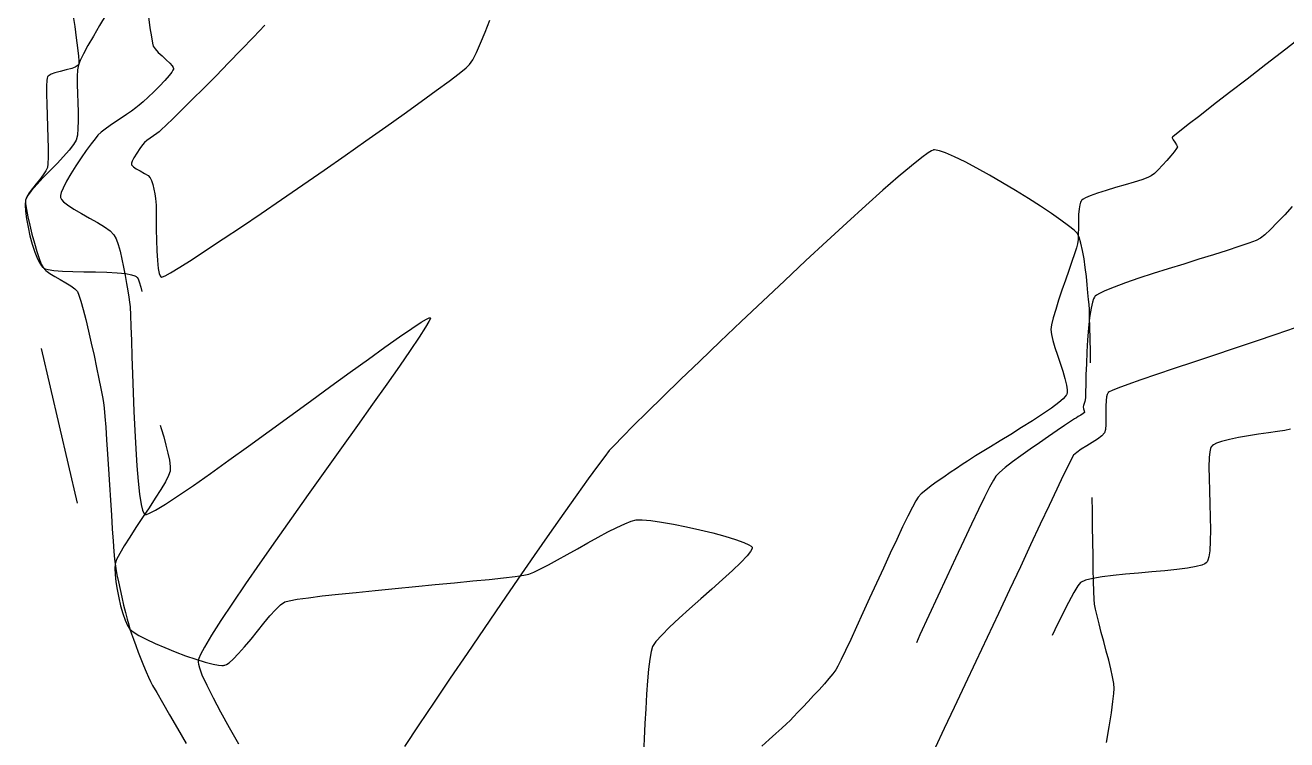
# Model space of a CAD drawing. Header units: metres. Extents: x 708868 to 711043, y 5411316 to 5413138.
# Drawn here: x 708947.3 to 709140.5, y 5411609.9 to 5411719.4 of the extents above; entities that cross this region are included whole.
import ezdxf

# ---------------------------------------------------------------- set-up
doc = ezdxf.new("R2010")
doc.units = ezdxf.units.M
doc.layers.add('Rionegro 2010_Contours', color=7, linetype='Continuous')
doc.layers.add('Rionegro 2014_Contours', color=7, linetype='Continuous')

msp = doc.modelspace()

# ---------------------------------------------------------------- linework, layer by layer
at = {"layer": 'Rionegro 2010_Contours'}
for points in [[(708959.67, 5411721.09, 224), (708958.65, 5411719.38, 224), (708957.71, 5411717.76, 224), (708956.87, 5411716.29, 224), (708956.19, 5411715.03, 224), (708955.7, 5411714.04, 224), (708955.44, 5411713.37, 224), (708955.3, 5411712.59, 224), (708955.24, 5411711.55, 224), (708955.23, 5411710.32, 224), (708955.27, 5411708.97, 224), (708955.32, 5411707.55, 224), (708955.36, 5411706.14, 224), (708955.38, 5411704.79, 224), (708955.35, 5411703.58, 224), (708955.26, 5411702.56, 224), (708955.08, 5411701.81, 224), (708954.69, 5411701.12, 224), (708954.02, 5411700.26, 224), (708953.15, 5411699.29, 224), (708952.15, 5411698.24, 224), (708951.08, 5411697.16, 224), (708950.03, 5411696.07, 224), (708949.06, 5411695.03, 224), (708948.24, 5411694.08, 224), (708947.64, 5411693.25, 224), (708947.34, 5411692.59, 224), (708947.27, 5411691.87, 224), (708947.32, 5411690.9, 224), (708947.47, 5411689.75, 224), (708947.7, 5411688.48, 224), (708948, 5411687.16, 224), (708948.35, 5411685.87, 224), (708948.75, 5411684.66, 224), (708949.16, 5411683.62, 224), (708949.5, 5411682.94, 224), (708949.75, 5411682.55, 224), (708949.92, 5411682.35, 224), (708950, 5411682.28, 224), (708950.08, 5411682.22, 224), (708950.31, 5411682.11, 224), (708950.78, 5411681.97, 224), (708951.63, 5411681.84, 224), (708952.97, 5411681.73, 224), (708954.55, 5411681.67, 224), (708956.27, 5411681.64, 224), (708958.03, 5411681.61, 224), (708959.75, 5411681.57, 224), (708961.34, 5411681.49, 224), (708962.69, 5411681.35, 224), (708963.55, 5411681.19, 224), (708964.04, 5411681.02, 224), (708964.27, 5411680.89, 224), (708964.36, 5411680.82, 224), (708964.42, 5411680.74, 224), (708964.55, 5411680.54, 224), (708964.74, 5411680.09, 224), (708964.97, 5411679.27, 224), (708965.11, 5411678.61, 224)], [(709143.47, 5411718.18, 226), (709140.35, 5411715.77, 226), (709137.31, 5411713.42, 226), (709134.42, 5411711.18, 226), (709131.72, 5411709.1, 226), (709129.29, 5411707.21, 226), (709127.17, 5411705.56, 226), (709125.42, 5411704.19, 226), (709124.09, 5411703.15, 226), (709123.38, 5411702.58, 226), (709123.07, 5411702.32, 226), (709122.97, 5411702.24, 226), (709122.96, 5411702.22, 226), (709122.95, 5411702.17, 226), (709122.99, 5411702.06, 226), (709123.11, 5411701.84, 226), (709123.35, 5411701.5, 226), (709123.63, 5411701.08, 226), (709123.75, 5411700.76, 226), (709123.61, 5411700.51, 226), (709123.26, 5411700.04, 226), (709122.75, 5411699.41, 226), (709122.14, 5411698.7, 226), (709121.48, 5411697.96, 226), (709120.83, 5411697.27, 226), (709120.23, 5411696.7, 226), (709119.76, 5411696.32, 226), (709119.22, 5411696.07, 226), (709118.31, 5411695.75, 226), (709117.12, 5411695.38, 226), (709115.76, 5411694.97, 226), (709114.3, 5411694.54, 226), (709112.86, 5411694.1, 226), (709111.52, 5411693.66, 226), (709110.38, 5411693.25, 226), (709109.68, 5411692.95, 226), (709109.3, 5411692.74, 226), (709109.14, 5411692.61, 226), (709109.08, 5411692.55, 226), (709109.03, 5411692.47, 226), (709108.93, 5411692.28, 226), (709108.81, 5411691.91, 226), (709108.7, 5411691.3, 226), (709108.63, 5411690.39, 226), (709108.6, 5411689.4, 226), (709108.59, 5411688.38, 226), (709108.58, 5411687.41, 226), (709108.55, 5411686.56, 226), (709108.47, 5411685.9, 226), (709108.31, 5411685.31, 226), (709108.01, 5411684.39, 226), (709107.61, 5411683.21, 226), (709107.13, 5411681.84, 226), (709106.61, 5411680.34, 226), (709106.08, 5411678.79, 226), (709105.57, 5411677.26, 226), (709105.12, 5411675.83, 226), (709104.75, 5411674.55, 226), (709104.49, 5411673.51, 226), (709104.39, 5411672.78, 226), (709104.46, 5411672.04, 226), (709104.67, 5411671.1, 226), (709104.99, 5411670.02, 226), (709105.38, 5411668.84, 226), (709105.79, 5411667.62, 226), (709106.19, 5411666.41, 226), (709106.53, 5411665.27, 226), (709106.76, 5411664.25, 226), (709106.85, 5411663.56, 226), (709106.85, 5411663.13, 226), (709106.81, 5411662.89, 226), (709106.77, 5411662.78, 226), (709106.73, 5411662.7, 226), (709106.59, 5411662.5, 226), (709106.25, 5411662.15, 226), (709105.59, 5411661.58, 226), (709104.47, 5411660.74, 226), (709103.1, 5411659.79, 226), (709101.55, 5411658.78, 226), (709099.9, 5411657.74, 226), (709098.23, 5411656.7, 226), (709096.61, 5411655.72, 226), (709095.12, 5411654.81, 226), (709093.84, 5411654.04, 226), (709092.84, 5411653.42, 226), (709092.21, 5411653, 226), (709091.59, 5411652.59, 226), (709090.81, 5411652.07, 226), (709089.92, 5411651.49, 226), (709088.96, 5411650.85, 226), (709087.96, 5411650.17, 226), (709086.98, 5411649.49, 226), (709086.05, 5411648.82, 226), (709085.22, 5411648.18, 226), (709084.53, 5411647.58, 226), (709084.03, 5411647.07, 226), (709083.69, 5411646.53, 226), (709083.16, 5411645.55, 226), (709082.48, 5411644.19, 226), (709081.67, 5411642.52, 226), (709080.77, 5411640.59, 226), (709079.78, 5411638.48, 226), (709078.74, 5411636.23, 226), (709077.68, 5411633.92, 226), (709076.62, 5411631.61, 226), (709075.59, 5411629.36, 226), (709074.61, 5411627.23, 226), (709073.71, 5411625.28, 226), (709072.92, 5411623.59, 226), (709072.26, 5411622.21, 226), (709071.75, 5411621.2, 226), (709071.43, 5411620.63, 226), (709070.99, 5411620.02, 226), (709070.39, 5411619.29, 226), (709069.68, 5411618.47, 226), (709068.88, 5411617.58, 226), (709068.04, 5411616.67, 226), (709067.19, 5411615.77, 226), (709066.37, 5411614.9, 226), (709065.62, 5411614.11, 226), (709064.96, 5411613.43, 226), (709064.43, 5411612.88, 226), (709063.9, 5411612.36, 226), (709063.15, 5411611.67, 226), (709062.24, 5411610.85, 226), (709061.21, 5411609.92, 226), (709060.12, 5411608.94, 226)], [(709141.36, 5411691.65, 227), (709140.19, 5411690.37, 227), (709139.06, 5411689.18, 227), (709138.03, 5411688.13, 227), (709137.14, 5411687.31, 227), (709136.47, 5411686.78, 227), (709135.81, 5411686.45, 227), (709134.69, 5411686.02, 227), (709133.18, 5411685.5, 227), (709131.36, 5411684.9, 227), (709129.3, 5411684.25, 227), (709127.06, 5411683.55, 227), (709124.73, 5411682.82, 227), (709122.36, 5411682.09, 227), (709120.04, 5411681.35, 227), (709117.84, 5411680.63, 227), (709115.83, 5411679.94, 227), (709114.08, 5411679.3, 227), (709112.66, 5411678.73, 227), (709111.81, 5411678.32, 227), (709111.37, 5411678.06, 227), (709111.17, 5411677.9, 227), (709111.11, 5411677.82, 227), (709111.04, 5411677.73, 227), (709110.91, 5411677.47, 227), (709110.74, 5411676.96, 227), (709110.53, 5411676.06, 227), (709110.31, 5411674.65, 227), (709110.13, 5411673, 227), (709109.99, 5411671.21, 227), (709109.89, 5411669.36, 227), (709109.81, 5411667.54, 227), (709109.75, 5411665.84, 227), (709109.71, 5411664.35, 227), (709109.68, 5411663.16, 227), (709109.67, 5411662.36, 227), (709109.65, 5411662.03, 227), (709109.58, 5411661.77, 227), (709109.47, 5411661.45, 227), (709109.36, 5411661.14, 227), (709109.31, 5411660.92, 227), (709109.37, 5411660.65, 227), (709109.48, 5411660.32, 227), (709109.51, 5411660.08, 227), (709109.33, 5411659.91, 227), (709108.98, 5411659.68, 227), (709108.58, 5411659.44, 227), (709108.28, 5411659.25, 227), (709108.02, 5411659.08, 227), (709107.39, 5411658.66, 227), (709106.47, 5411658.05, 227), (709105.32, 5411657.28, 227), (709104.02, 5411656.39, 227), (709102.62, 5411655.43, 227), (709101.19, 5411654.43, 227), (709099.8, 5411653.44, 227), (709098.52, 5411652.48, 227), (709097.4, 5411651.62, 227), (709096.52, 5411650.87, 227), (709095.94, 5411650.29, 227), (709095.57, 5411649.71, 227), (709094.99, 5411648.63, 227), (709094.22, 5411647.11, 227), (709093.29, 5411645.19, 227), (709092.22, 5411642.96, 227), (709091.03, 5411640.45, 227), (709089.76, 5411637.73, 227), (709088.43, 5411634.87, 227), (709087.06, 5411631.92, 227), (709085.68, 5411628.93, 227), (709084.32, 5411625.97, 227), (709083.77, 5411624.78, 227)], [(709141.82, 5411673.02, 228), (709138.81, 5411672, 228), (709135.67, 5411670.94, 228), (709132.47, 5411669.87, 228), (709129.29, 5411668.81, 228), (709126.2, 5411667.78, 228), (709123.27, 5411666.79, 228), (709120.57, 5411665.88, 228), (709118.18, 5411665.06, 228), (709116.17, 5411664.35, 228), (709114.61, 5411663.77, 228), (709113.74, 5411663.42, 228), (709113.33, 5411663.23, 228), (709113.17, 5411663.13, 228), (709113.14, 5411663.1, 228), (709113.09, 5411663.03, 228), (709113, 5411662.84, 228), (709112.9, 5411662.49, 228), (709112.83, 5411661.9, 228), (709112.8, 5411661.02, 228), (709112.8, 5411660.06, 228), (709112.82, 5411659.1, 228), (709112.8, 5411658.2, 228), (709112.73, 5411657.46, 228), (709112.57, 5411656.94, 228), (709112.17, 5411656.48, 228), (709111.52, 5411655.98, 228), (709110.72, 5411655.46, 228), (709109.86, 5411654.94, 228), (709109.04, 5411654.44, 228), (709108.34, 5411653.95, 228), (709107.86, 5411653.52, 228), (709107.6, 5411653.06, 228), (709107.06, 5411651.99, 228), (709106.28, 5411650.39, 228), (709105.29, 5411648.3, 228), (709104.1, 5411645.8, 228), (709102.76, 5411642.95, 228), (709101.28, 5411639.8, 228), (709099.7, 5411636.43, 228), (709098.04, 5411632.89, 228), (709096.33, 5411629.24, 228), (709094.6, 5411625.56, 228), (709092.88, 5411621.89, 228), (709091.2, 5411618.31, 228), (709089.58, 5411614.87, 228), (709088.05, 5411611.64, 228), (709086.65, 5411608.68, 228)], [(708949.69, 5411669.86, 223), (708955.24, 5411646.19, 223)], [(708967.96, 5411658.11, 224), (708968.11, 5411657.61, 224), (708968.48, 5411656.33, 224), (708968.83, 5411655.06, 224), (708969.13, 5411653.85, 224), (708969.36, 5411652.74, 224), (708969.48, 5411651.8, 224), (708969.46, 5411651.06, 224), (708969.23, 5411650.4, 224), (708968.75, 5411649.45, 224), (708968.05, 5411648.27, 224), (708967.2, 5411646.92, 224), (708966.25, 5411645.46, 224), (708965.24, 5411643.95, 224), (708964.23, 5411642.43, 224), (708963.28, 5411640.98, 224), (708962.43, 5411639.63, 224), (708961.74, 5411638.47, 224), (708961.25, 5411637.53, 224), (708961.03, 5411636.87, 224), (708960.98, 5411636.15, 224), (708961.03, 5411635.21, 224), (708961.15, 5411634.11, 224), (708961.34, 5411632.91, 224), (708961.59, 5411631.66, 224), (708961.88, 5411630.43, 224), (708962.21, 5411629.27, 224), (708962.57, 5411628.25, 224), (708962.94, 5411627.42, 224), (708963.31, 5411626.85, 224), (708963.81, 5411626.43, 224), (708964.67, 5411625.91, 224), (708965.81, 5411625.32, 224), (708967.16, 5411624.68, 224), (708968.66, 5411624.03, 224), (708970.24, 5411623.38, 224), (708971.84, 5411622.78, 224), (708973.39, 5411622.24, 224), (708974.82, 5411621.79, 224), (708976.06, 5411621.47, 224), (708976.88, 5411621.33, 224), (708977.37, 5411621.29, 224), (708977.63, 5411621.3, 224), (708977.74, 5411621.32, 224), (708977.85, 5411621.35, 224), (708978.09, 5411621.46, 224), (708978.49, 5411621.72, 224), (708979.1, 5411622.24, 224), (708979.96, 5411623.12, 224), (708980.88, 5411624.17, 224), (708981.86, 5411625.34, 224), (708982.85, 5411626.56, 224), (708983.82, 5411627.77, 224), (708984.76, 5411628.88, 224), (708985.62, 5411629.84, 224), (708986.39, 5411630.57, 224), (708987.02, 5411631.02, 224), (708987.69, 5411631.21, 224), (708988.92, 5411631.43, 224), (708990.64, 5411631.68, 224), (708992.77, 5411631.94, 224), (708995.24, 5411632.21, 224), (708997.97, 5411632.5, 224), (709000.9, 5411632.79, 224), (709003.94, 5411633.09, 224), (709007.03, 5411633.39, 224), (709010.08, 5411633.68, 224), (709013.03, 5411633.96, 224), (709015.81, 5411634.24, 224), (709018.33, 5411634.49, 224), (709020.53, 5411634.73, 224), (709022.32, 5411634.95, 224), (709023.64, 5411635.14, 224), (709024.42, 5411635.3, 224), (709025.18, 5411635.59, 224), (709026.2, 5411636.08, 224), (709027.42, 5411636.71, 224), (709028.8, 5411637.47, 224), (709030.3, 5411638.31, 224), (709031.86, 5411639.19, 224), (709033.45, 5411640.08, 224), (709035.01, 5411640.95, 224), (709036.51, 5411641.75, 224), (709037.88, 5411642.46, 224), (709039.1, 5411643.02, 224), (709040.11, 5411643.42, 224), (709040.86, 5411643.61, 224), (709041.76, 5411643.61, 224), (709043.08, 5411643.49, 224), (709044.71, 5411643.26, 224), (709046.57, 5411642.94, 224), (709048.56, 5411642.55, 224), (709050.6, 5411642.1, 224), (709052.6, 5411641.62, 224), (709054.45, 5411641.12, 224), (709056.07, 5411640.62, 224), (709057.37, 5411640.15, 224), (709058.11, 5411639.8, 224), (709058.47, 5411639.56, 224), (709058.6, 5411639.42, 224), (709058.63, 5411639.35, 224), (709058.64, 5411639.28, 224), (709058.59, 5411639.1, 224), (709058.38, 5411638.74, 224), (709057.86, 5411638.1, 224), (709056.87, 5411637.07, 224), (709055.59, 5411635.85, 224), (709054.09, 5411634.48, 224), (709052.45, 5411633.01, 224), (709050.74, 5411631.5, 224), (709049.04, 5411629.98, 224), (709047.43, 5411628.52, 224), (709045.98, 5411627.16, 224), (709044.76, 5411625.96, 224), (709043.87, 5411624.95, 224), (709043.36, 5411624.21, 224), (709043.13, 5411623.45, 224), (709042.93, 5411622.27, 224), (709042.75, 5411620.74, 224), (709042.59, 5411618.92, 224), (709042.45, 5411616.88, 224), (709042.32, 5411614.67, 224), (709042.2, 5411612.38, 224), (709042.09, 5411610.06, 224), (709041.98, 5411607.78, 224)], [(709141.08, 5411657.53, 229), (709140.22, 5411657.33, 229), (709139.07, 5411657.14, 229), (709137.7, 5411656.94, 229), (709136.2, 5411656.72, 229), (709134.65, 5411656.49, 229), (709133.13, 5411656.23, 229), (709131.72, 5411655.94, 229), (709130.51, 5411655.62, 229), (709129.74, 5411655.34, 229), (709129.3, 5411655.11, 229), (709129.09, 5411654.95, 229), (709129.01, 5411654.86, 229), (709128.95, 5411654.78, 229), (709128.85, 5411654.55, 229), (709128.74, 5411654.06, 229), (709128.64, 5411653.16, 229), (709128.59, 5411651.71, 229), (709128.6, 5411649.98, 229), (709128.65, 5411648.06, 229), (709128.72, 5411646.05, 229), (709128.78, 5411644.03, 229), (709128.81, 5411642.1, 229), (709128.8, 5411640.35, 229), (709128.71, 5411638.87, 229), (709128.58, 5411637.94, 229), (709128.43, 5411637.43, 229), (709128.3, 5411637.18, 229), (709128.23, 5411637.09, 229), (709128.16, 5411637.01, 229), (709127.95, 5411636.87, 229), (709127.49, 5411636.68, 229), (709126.65, 5411636.45, 229), (709125.29, 5411636.2, 229), (709123.65, 5411635.98, 229), (709121.81, 5411635.79, 229), (709119.84, 5411635.62, 229), (709117.82, 5411635.45, 229), (709115.83, 5411635.27, 229), (709113.94, 5411635.09, 229), (709112.23, 5411634.88, 229), (709110.78, 5411634.64, 229), (709109.66, 5411634.36, 229), (709108.94, 5411634.02, 229), (709108.52, 5411633.51, 229), (709107.89, 5411632.47, 229), (709107.07, 5411630.96, 229), (709106.09, 5411629.04, 229), (709104.98, 5411626.77, 229), (709104.55, 5411625.88, 229)]]:
    msp.add_polyline3d(points, dxfattribs=at)
at = {"layer": 'Rionegro 2014_Contours'}
for points in [[(708954.59, 5411721.07, 224), (708954.85, 5411719.22, 224), (708955.1, 5411717.48, 224), (708955.3, 5411715.95, 224), (708955.44, 5411714.7, 224), (708955.49, 5411713.95, 224), (708955.48, 5411713.57, 224), (708955.46, 5411713.42, 224), (708955.44, 5411713.37, 224), (708955.39, 5411713.3, 224), (708955.25, 5411713.18, 224), (708954.94, 5411713.01, 224), (708954.39, 5411712.81, 224), (708953.55, 5411712.57, 224), (708952.65, 5411712.34, 224), (708951.8, 5411712.11, 224), (708951.24, 5411711.9, 224), (708950.92, 5411711.73, 224), (708950.77, 5411711.61, 224), (708950.72, 5411711.55, 224), (708950.69, 5411711.49, 224), (708950.64, 5411711.33, 224), (708950.59, 5411710.93, 224), (708950.55, 5411710.15, 224), (708950.54, 5411708.87, 224), (708950.57, 5411707.33, 224), (708950.62, 5411705.63, 224), (708950.67, 5411703.87, 224), (708950.73, 5411702.15, 224), (708950.77, 5411700.57, 224), (708950.79, 5411699.22, 224), (708950.76, 5411698.2, 224), (708950.69, 5411697.61, 224), (708950.45, 5411697.1, 224), (708950.04, 5411696.48, 224), (708949.52, 5411695.8, 224), (708948.95, 5411695.09, 224), (708948.39, 5411694.39, 224), (708947.9, 5411693.71, 224), (708947.53, 5411693.1, 224), (708947.34, 5411692.59, 224), (708947.34, 5411692.04, 224), (708947.46, 5411691.16, 224), (708947.68, 5411690.04, 224), (708947.97, 5411688.76, 224), (708948.31, 5411687.39, 224), (708948.67, 5411686.04, 224), (708949.05, 5411684.76, 224), (708949.41, 5411683.66, 224), (708949.73, 5411682.8, 224), (708950, 5411682.28, 224), (708950.41, 5411681.85, 224), (708951.04, 5411681.39, 224), (708951.81, 5411680.92, 224), (708952.64, 5411680.43, 224), (708953.48, 5411679.95, 224), (708954.24, 5411679.47, 224), (708954.86, 5411679.02, 224), (708955.27, 5411678.59, 224), (708955.5, 5411678.07, 224), (708955.8, 5411677.13, 224), (708956.15, 5411675.85, 224), (708956.54, 5411674.3, 224), (708956.96, 5411672.55, 224), (708957.39, 5411670.7, 224), (708957.81, 5411668.81, 224), (708958.2, 5411666.96, 224), (708958.56, 5411665.24, 224), (708958.87, 5411663.72, 224), (708959.1, 5411662.47, 224), (708959.25, 5411661.58, 224), (708959.35, 5411660.74, 224), (708959.47, 5411659.46, 224), (708959.6, 5411657.8, 224), (708959.73, 5411655.85, 224), (708959.88, 5411653.68, 224), (708960.03, 5411651.37, 224), (708960.18, 5411648.99, 224), (708960.33, 5411646.62, 224), (708960.47, 5411644.34, 224), (708960.61, 5411642.21, 224), (708960.74, 5411640.33, 224), (708960.85, 5411638.76, 224), (708960.95, 5411637.58, 224), (708961.03, 5411636.87, 224), (708961.15, 5411636.13, 224), (708961.33, 5411635.2, 224), (708961.55, 5411634.12, 224), (708961.8, 5411632.96, 224), (708962.08, 5411631.75, 224), (708962.35, 5411630.55, 224), (708962.63, 5411629.42, 224), (708962.89, 5411628.39, 224), (708963.12, 5411627.51, 224), (708963.31, 5411626.85, 224), (708963.54, 5411626.15, 224), (708963.84, 5411625.3, 224), (708964.19, 5411624.35, 224), (708964.58, 5411623.33, 224), (708964.99, 5411622.29, 224), (708965.39, 5411621.28, 224), (708965.79, 5411620.34, 224), (708966.14, 5411619.52, 224), (708966.45, 5411618.85, 224), (708966.78, 5411618.24, 224), (708967.41, 5411617.13, 224), (708968.28, 5411615.6, 224), (708969.36, 5411613.74, 224), (708970.6, 5411611.62, 224), (708971.94, 5411609.33, 224)], [(708966.14, 5411720.71, 225), (708966.38, 5411719, 225), (708966.59, 5411717.63, 225), (708966.76, 5411716.67, 225), (708966.88, 5411716.21, 225), (708967.17, 5411715.78, 225), (708967.66, 5411715.26, 225), (708968.26, 5411714.71, 225), (708968.88, 5411714.14, 225), (708969.43, 5411713.61, 225), (708969.76, 5411713.22, 225), (708969.91, 5411712.96, 225), (708969.96, 5411712.81, 225), (708969.97, 5411712.74, 225), (708969.96, 5411712.68, 225), (708969.9, 5411712.52, 225), (708969.72, 5411712.22, 225), (708969.33, 5411711.7, 225), (708968.65, 5411710.93, 225), (708967.83, 5411710.08, 225), (708966.95, 5411709.21, 225), (708966.1, 5411708.39, 225), (708965.33, 5411707.68, 225), (708964.75, 5411707.15, 225), (708964.23, 5411706.74, 225), (708963.57, 5411706.26, 225), (708962.8, 5411705.74, 225), (708961.96, 5411705.19, 225), (708961.11, 5411704.62, 225), (708960.28, 5411704.06, 225), (708959.53, 5411703.51, 225), (708958.89, 5411703.01, 225), (708958.41, 5411702.56, 225), (708957.97, 5411702.03, 225), (708957.35, 5411701.23, 225), (708956.61, 5411700.23, 225), (708955.82, 5411699.09, 225), (708955.01, 5411697.88, 225), (708954.25, 5411696.66, 225), (708953.58, 5411695.51, 225), (708953.07, 5411694.47, 225), (708952.8, 5411693.77, 225), (708952.7, 5411693.34, 225), (708952.69, 5411693.12, 225), (708952.7, 5411693.02, 225), (708952.74, 5411692.92, 225), (708952.85, 5411692.7, 225), (708953.15, 5411692.36, 225), (708953.74, 5411691.88, 225), (708954.71, 5411691.23, 225), (708955.87, 5411690.56, 225), (708957.11, 5411689.87, 225), (708958.32, 5411689.18, 225), (708959.42, 5411688.52, 225), (708960.29, 5411687.89, 225), (708960.85, 5411687.32, 225), (708961.18, 5411686.69, 225), (708961.49, 5411685.82, 225), (708961.8, 5411684.77, 225), (708962.08, 5411683.59, 225), (708962.35, 5411682.34, 225), (708962.6, 5411681.07, 225), (708962.81, 5411679.85, 225), (708963, 5411678.72, 225), (708963.15, 5411677.74, 225), (708963.27, 5411676.98, 225), (708963.33, 5411676.27, 225), (708963.4, 5411675, 225), (708963.46, 5411673.25, 225), (708963.53, 5411671.1, 225), (708963.61, 5411668.64, 225), (708963.7, 5411665.95, 225), (708963.8, 5411663.11, 225), (708963.92, 5411660.2, 225), (708964.05, 5411657.31, 225), (708964.2, 5411654.52, 225), (708964.37, 5411651.91, 225), (708964.57, 5411649.55, 225), (708964.78, 5411647.55, 225), (708965.03, 5411645.97, 225), (708965.24, 5411645.07, 225), (708965.42, 5411644.63, 225), (708965.54, 5411644.47, 225), (708965.61, 5411644.42, 225), (708965.67, 5411644.41, 225), (708965.86, 5411644.44, 225), (708966.32, 5411644.61, 225), (708967.22, 5411645.09, 225), (708968.77, 5411646.03, 225), (708970.73, 5411647.32, 225), (708973.04, 5411648.9, 225), (708975.65, 5411650.73, 225), (708978.48, 5411652.75, 225), (708981.49, 5411654.92, 225), (708984.62, 5411657.18, 225), (708987.8, 5411659.5, 225), (708990.97, 5411661.81, 225), (708994.07, 5411664.08, 225), (708997.05, 5411666.24, 225), (708999.84, 5411668.26, 225), (709002.38, 5411670.09, 225), (709004.62, 5411671.67, 225), (709006.5, 5411672.96, 225), (709007.94, 5411673.91, 225), (709008.75, 5411674.38, 225), (709009.14, 5411674.56, 225), (709009.28, 5411674.59, 225), (709009.32, 5411674.57, 225), (709009.33, 5411674.54, 225), (709009.3, 5411674.39, 225), (709009.11, 5411673.99, 225), (709008.61, 5411673.13, 225), (709007.61, 5411671.59, 225), (709006.26, 5411669.58, 225), (709004.59, 5411667.17, 225), (709002.65, 5411664.4, 225), (709000.49, 5411661.36, 225), (708998.16, 5411658.08, 225), (708995.71, 5411654.63, 225), (708993.18, 5411651.08, 225), (708990.61, 5411647.48, 225), (708988.07, 5411643.89, 225), (708985.59, 5411640.37, 225), (708983.22, 5411636.98, 225), (708981.01, 5411633.79, 225), (708979.01, 5411630.84, 225), (708977.26, 5411628.2, 225), (708975.81, 5411625.93, 225), (708974.71, 5411624.1, 225), (708974.12, 5411622.97, 225), (708973.85, 5411622.36, 225), (708973.77, 5411622.06, 225), (708973.76, 5411621.95, 225), (708973.76, 5411621.82, 225), (708973.8, 5411621.51, 225), (708973.97, 5411620.91, 225), (708974.35, 5411619.88, 225), (708975.08, 5411618.27, 225), (708976.04, 5411616.35, 225), (708977.19, 5411614.17, 225), (708978.51, 5411611.79, 225), (708979.94, 5411609.27, 225)], [(708983.95, 5411719.43, 226), (708982.22, 5411717.57, 226), (708980.35, 5411715.63, 226), (708978.43, 5411713.64, 226), (708976.5, 5411711.68, 226), (708974.62, 5411709.8, 226), (708972.86, 5411708.04, 226), (708971.27, 5411706.46, 226), (708969.91, 5411705.13, 226), (708968.84, 5411704.08, 226), (708968.12, 5411703.39, 226), (708967.81, 5411703.09, 226), (708967.44, 5411702.81, 226), (708966.94, 5411702.47, 226), (708966.4, 5411702.11, 226), (708965.91, 5411701.76, 226), (708965.56, 5411701.46, 226), (708965.26, 5411701.09, 226), (708964.83, 5411700.51, 226), (708964.35, 5411699.81, 226), (708963.92, 5411699.1, 226), (708963.66, 5411698.6, 226), (708963.55, 5411698.29, 226), (708963.53, 5411698.13, 226), (708963.54, 5411698.07, 226), (708963.55, 5411698.01, 226), (708963.63, 5411697.9, 226), (708963.84, 5411697.7, 226), (708964.25, 5411697.43, 226), (708964.87, 5411697.08, 226), (708965.52, 5411696.72, 226), (708966.08, 5411696.37, 226), (708966.43, 5411696.05, 226), (708966.63, 5411695.62, 226), (708966.81, 5411695.01, 226), (708966.97, 5411694.29, 226), (708967.1, 5411693.56, 226), (708967.21, 5411692.89, 226), (708967.29, 5411692.37, 226), (708967.32, 5411691.86, 226), (708967.33, 5411690.9, 226), (708967.33, 5411689.6, 226), (708967.34, 5411688.09, 226), (708967.37, 5411686.46, 226), (708967.42, 5411684.85, 226), (708967.51, 5411683.37, 226), (708967.65, 5411682.12, 226), (708967.81, 5411681.37, 226), (708967.95, 5411681, 226), (708968.06, 5411680.85, 226), (708968.12, 5411680.81, 226), (708968.16, 5411680.8, 226), (708968.31, 5411680.84, 226), (708968.7, 5411681.02, 226), (708969.51, 5411681.47, 226), (708970.96, 5411682.34, 226), (708972.82, 5411683.52, 226), (708975.05, 5411684.98, 226), (708977.6, 5411686.66, 226), (708980.4, 5411688.54, 226), (708983.39, 5411690.57, 226), (708986.54, 5411692.72, 226), (708989.77, 5411694.94, 226), (708993.04, 5411697.21, 226), (708996.29, 5411699.47, 226), (708999.45, 5411701.69, 226), (709002.49, 5411703.83, 226), (709005.34, 5411705.86, 226), (709007.94, 5411707.73, 226), (709010.24, 5411709.41, 226), (709012.19, 5411710.85, 226), (709013.73, 5411712.02, 226), (709014.8, 5411712.87, 226), (709015.35, 5411713.38, 226), (709015.83, 5411714.12, 226), (709016.4, 5411715.24, 226), (709017.03, 5411716.67, 226), (709017.72, 5411718.34, 226), (709018.46, 5411720.18, 226)], [(709110.46, 5411667.69, 226), (709110.43, 5411669.36, 226), (709110.39, 5411671.36, 226), (709110.35, 5411673.16, 226), (709110.31, 5411674.68, 226), (709110.27, 5411675.85, 226), (709110.22, 5411676.6, 226), (709110.15, 5411677.39, 226), (709110.06, 5411678.43, 226), (709109.95, 5411679.63, 226), (709109.81, 5411680.93, 226), (709109.65, 5411682.29, 226), (709109.46, 5411683.63, 226), (709109.24, 5411684.88, 226), (709108.99, 5411686, 226), (709108.7, 5411686.92, 226), (709108.38, 5411687.57, 226), (709107.93, 5411688.02, 226), (709107.09, 5411688.7, 226), (709105.91, 5411689.56, 226), (709104.45, 5411690.56, 226), (709102.77, 5411691.67, 226), (709100.93, 5411692.85, 226), (709098.97, 5411694.07, 226), (709096.97, 5411695.27, 226), (709094.98, 5411696.43, 226), (709093.05, 5411697.51, 226), (709091.25, 5411698.46, 226), (709089.62, 5411699.26, 226), (709088.24, 5411699.86, 226), (709087.34, 5411700.17, 226), (709086.81, 5411700.29, 226), (709086.54, 5411700.32, 226), (709086.42, 5411700.31, 226), (709086.33, 5411700.29, 226), (709086.09, 5411700.19, 226), (709085.58, 5411699.87, 226), (709084.61, 5411699.17, 226), (709083.01, 5411697.88, 226), (709081.01, 5411696.19, 226), (709078.66, 5411694.13, 226), (709076.02, 5411691.77, 226), (709073.14, 5411689.15, 226), (709070.07, 5411686.33, 226), (709066.86, 5411683.35, 226), (709063.57, 5411680.27, 226), (709060.24, 5411677.14, 226), (709056.94, 5411674.01, 226), (709053.71, 5411670.93, 226), (709050.6, 5411667.95, 226), (709047.67, 5411665.12, 226), (709044.97, 5411662.5, 226), (709042.56, 5411660.13, 226), (709040.47, 5411658.07, 226), (709038.77, 5411656.36, 226), (709037.51, 5411655.06, 226), (709036.74, 5411654.23, 226), (709036.03, 5411653.33, 226), (709034.94, 5411651.86, 226), (709033.5, 5411649.89, 226), (709031.77, 5411647.46, 226), (709029.79, 5411644.66, 226), (709027.6, 5411641.52, 226), (709025.23, 5411638.13, 226), (709022.74, 5411634.53, 226), (709020.17, 5411630.79, 226), (709017.56, 5411626.98, 226), (709014.95, 5411623.15, 226), (709012.38, 5411619.36, 226), (709009.9, 5411615.68, 226), (709007.56, 5411612.17, 226), (709005.38, 5411608.88, 226)], [(708949.69, 5411669.86, 223), (708955.24, 5411646.19, 223)], [(709112.91, 5411609.5, 226), (709113.31, 5411611.91, 226), (709113.64, 5411614.02, 226), (709113.89, 5411615.75, 226), (709114.04, 5411617.02, 226), (709114.09, 5411617.76, 226), (709114.01, 5411618.54, 226), (709113.83, 5411619.56, 226), (709113.56, 5411620.76, 226), (709113.23, 5411622.09, 226), (709112.87, 5411623.5, 226), (709112.48, 5411624.94, 226), (709112.1, 5411626.35, 226), (709111.75, 5411627.68, 226), (709111.45, 5411628.89, 226), (709111.22, 5411629.91, 226), (709111.08, 5411630.7, 226), (709111.02, 5411631.45, 226), (709110.96, 5411632.64, 226), (709110.92, 5411634.19, 226), (709110.87, 5411636.03, 226), (709110.83, 5411638.09, 226), (709110.8, 5411640.31, 226), (709110.76, 5411642.6, 226), (709110.74, 5411644.91, 226), (709110.71, 5411647.02, 226)]]:
    msp.add_polyline3d(points, dxfattribs=at)

doc.saveas('drawing.dxf')
